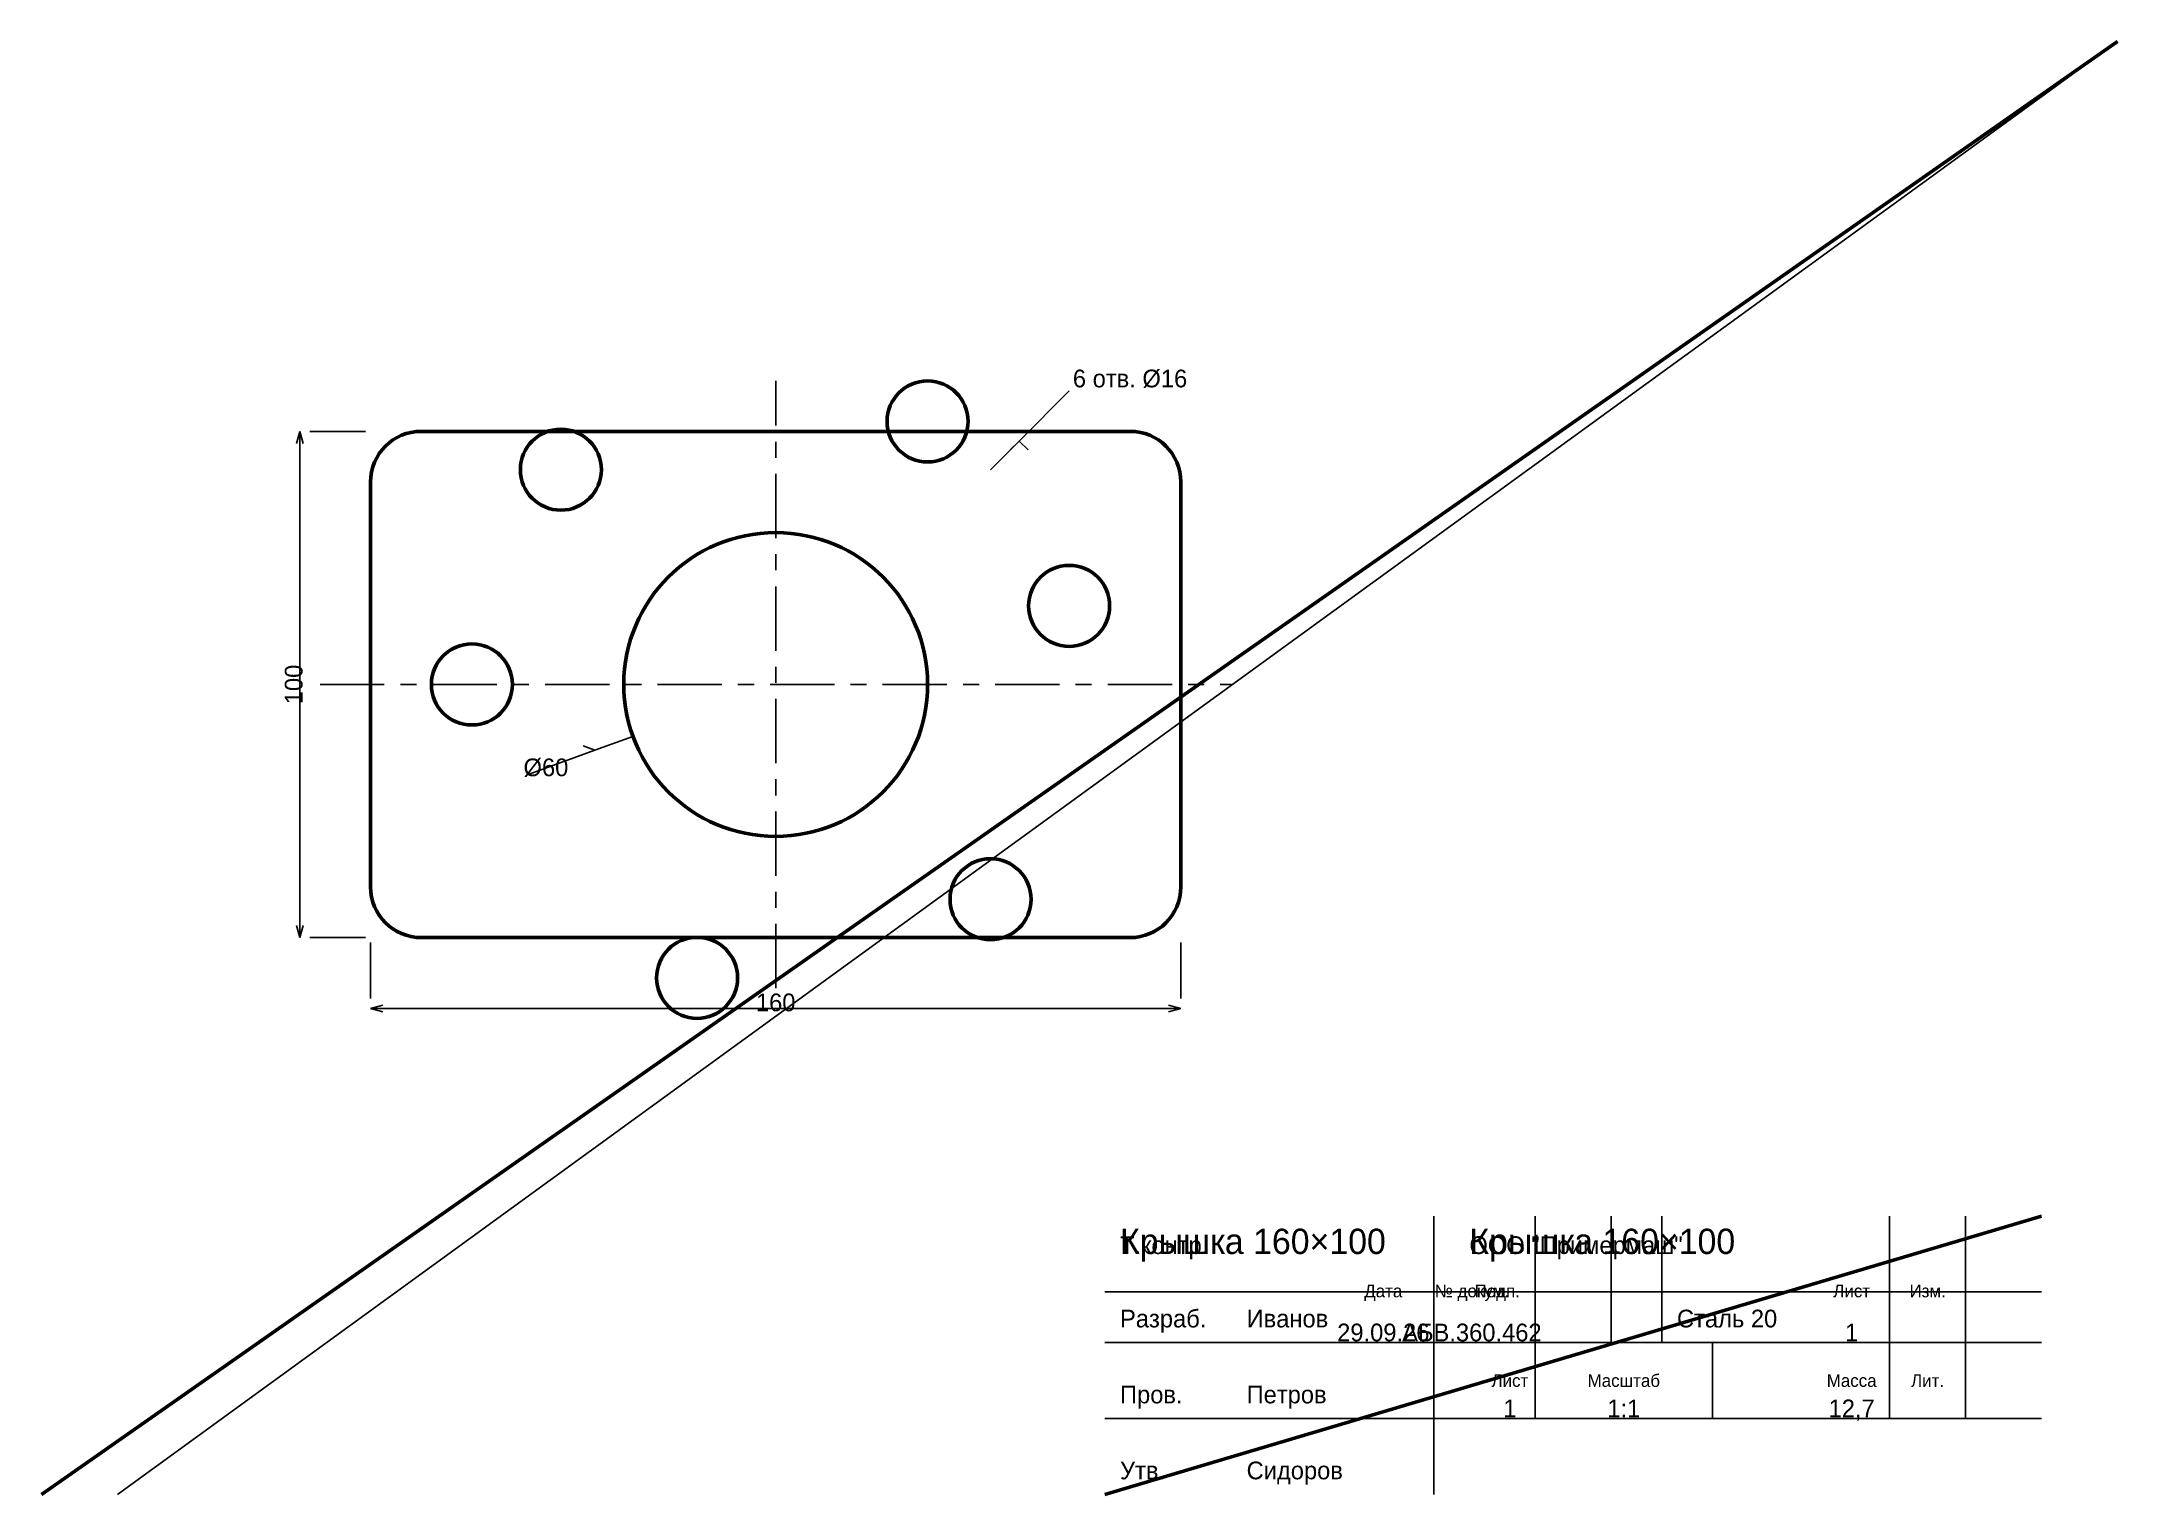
# Model space of a CAD drawing. Header units: millimetres. Extents: x 5 to 415, y 5 to 292.
import ezdxf
from ezdxf.enums import TextEntityAlignment as Align

# ---------------------------------------------------------------- set-up
doc = ezdxf.new("R2010")
doc.units = ezdxf.units.MM
doc.linetypes.add('CENTER', pattern=[22.225, 12.7, -3.175, 3.175, -3.175])
for name, color, linetype, lineweight in [('AXIS', 7, 'CENTER', 25), ('DIMS', 7, 'CONTINUOUS', 25), ('MAIN', 7, 'CONTINUOUS', 50), ('TEXT', 7, 'CONTINUOUS', 25), ('THIN', 7, 'CONTINUOUS', 25)]:
    doc.layers.add(name, color=color, linetype=linetype, lineweight=lineweight)

msp = doc.modelspace()

# ---------------------------------------------------------------- linework, layer by layer
at = {"layer": 'AXIS', "linetype": 'CENTER', "lineweight": 25}
for p, q in [((150, 105), (150, 225)), ((60, 165), (240, 165))]:
    msp.add_line(p, q, dxfattribs=at)
at = {"layer": 'DIMS', "linetype": 'CONTINUOUS', "lineweight": 25}
for p, q in [((198.083, 213.083), (207.983, 222.983)), ((56, 215), (55.353, 212.585)), ((56, 115), (56, 215)), ((56, 215), (56.647, 212.585)), ((69, 215), (58, 215)), ((192.426, 207.426), (198.083, 213.083)), ((198.083, 213.083), (196.315, 211.315)), ((198.083, 213.083), (199.851, 211.315)), ((114.292, 152.003), (101.136, 147.215)), ((114.292, 152.003), (111.942, 152.858)), ((121.809, 154.739), (114.292, 152.003)), ((114.292, 152.003), (116.641, 152.858)), ((56, 115), (55.353, 117.415)), ((56, 115), (56.647, 117.415)), ((69, 115), (58, 115)), ((70, 114), (70, 103)), ((230, 114), (230, 103)), ((70, 101), (72.415, 101.647)), ((70, 101), (230, 101)), ((70, 101), (72.415, 100.353)), ((230, 101), (227.585, 101.647)), ((230, 101), (227.585, 100.353))]:
    msp.add_line(p, q, dxfattribs=at)
at = {"layer": 'MAIN', "linetype": 'CONTINUOUS', "lineweight": 50}
for p, q in [((5, 5), (415, 292)), ((80, 215), (220, 215)), ((70, 125), (70, 205)), ((230, 125), (230, 205)), ((80, 115), (220, 115)), ((215, 5), (400, 60))]:
    msp.add_line(p, q, dxfattribs=at)
for centre, radius in [((180, 216.962), 8), ((107.574, 207.426), 8), ((150, 165), 30), ((207.956, 180.529), 8), ((90, 165), 8), ((192.426, 122.574), 8), ((134.471, 107.044), 8)]:
    msp.add_circle(centre, radius, dxfattribs=at)
for centre, start, end in [((80, 205), 90, 180), ((220, 205), 0, 90), ((80, 125), 180, 270), ((220, 125), 270, 360)]:
    msp.add_arc(centre, 10, start, end, dxfattribs=at)
at = {"layer": 'THIN', "linetype": 'CONTINUOUS', "lineweight": 25}
for p, q in [((20, 5), (415, 292)), ((280, 5), (280, 60)), ((300, 35), (300, 60)), ((315, 35), (315, 60)), ((325, 35), (325, 60)), ((370, 35), (370, 60)), ((385, 35), (385, 60)), ((215, 45), (400, 45)), ((215, 35), (400, 35)), ((300, 20), (300, 35)), ((335, 20), (335, 35)), ((370, 20), (370, 35)), ((385, 20), (385, 35)), ((215, 20), (400, 20))]:
    msp.add_line(p, q, dxfattribs=at)

# ---------------------------------------------------------------- texts
at = {"layer": 'DIMS', "linetype": 'CONTINUOUS', "lineweight": 25}
for s, p in [('6 отв. %%c16', (208.69, 223.69)), ('%%c60', (100.196, 146.873))]:
    msp.add_text(s, height=3.5, dxfattribs=at).set_placement(p)
msp.add_text('100', height=3.5, rotation=90, dxfattribs=at).set_placement((54.8, 165), align=Align.MIDDLE_CENTER)
msp.add_text('160', height=3.5, dxfattribs=at).set_placement((150, 102.2), align=Align.MIDDLE_CENTER)
at = {"layer": 'TEXT', "linetype": 'CONTINUOUS', "lineweight": 25}
for s, height, p in [('Крышка 160×100', 5, (218, 52.5)), ('Крышка 160×100', 5, (287, 52.5)), ('Т.контр.', 3.5, (218, 52.5)), ('ООО "Примермаш"', 3.5, (287, 52.5)), ('Разраб.', 3.5, (218, 38)), ('Иванов', 3.5, (243, 38)), ('Сталь 20', 3.5, (328, 38)), ('Пров.', 3.5, (218, 23)), ('Петров', 3.5, (243, 23)), ('Утв.', 3.5, (218, 8)), ('Сидоров', 3.5, (243, 8))]:
    msp.add_text(s, height=height, dxfattribs=at).set_placement(p)
for s, height, p in [('Дата', 2.5, (270, 45.2)), ('№ докум.', 2.5, (287.5, 45.2)), ('Подп.', 2.5, (292.5, 45.2)), ('Лист', 2.5, (362.5, 45.2)), ('Изм.', 2.5, (377.5, 45.2)), ('29.09.26', 3.5, (270, 37)), ('АБВ.360.462', 3.5, (287.5, 37)), ('1', 3.5, (362.5, 37)), ('Лист', 2.5, (295, 27.5)), ('Масштаб', 2.5, (317.5, 27.5)), ('Масса', 2.5, (362.5, 27.5)), ('Лит.', 2.5, (377.5, 27.5)), ('1', 3.5, (295, 22)), ('1:1', 3.5, (317.5, 22)), ('12,7', 3.5, (362.5, 22))]:
    msp.add_text(s, height=height, dxfattribs=at).set_placement(p, align=Align.MIDDLE_CENTER)

doc.saveas('drawing.dxf')
